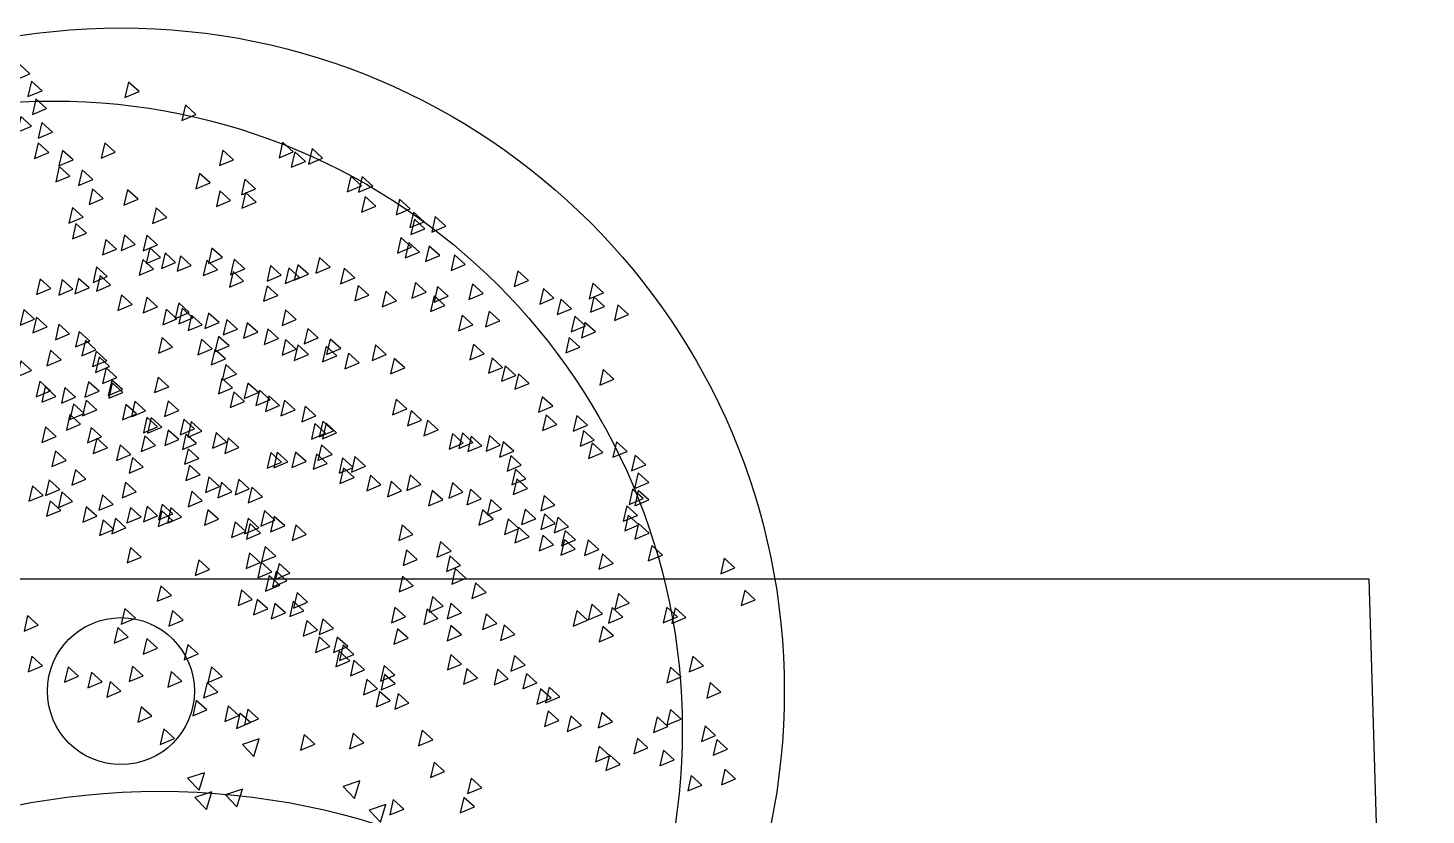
# Model space of a CAD drawing. Header units: millimetres. Extents: x 465413 to 948826, y 2516576 to 3795663.
# Drawn here: x 888631 to 894383, y 2797869 to 2801109 of the extents above; entities that cross this region are included whole.
import ezdxf

# ---------------------------------------------------------------- set-up
doc = ezdxf.new("R2010")
doc.units = ezdxf.units.MM
doc.layers.add('MUR-POH', color=64, linetype='Continuous')
doc.layers.add('MUR_REZ', color=3, linetype='Continuous')

# ---------------------------------------------------------------- blocks, each defined once
blk = doc.blocks.new('strom podorys')
at = {"color": 1}
for points in [[(899881.3, 2875628.2), (899838.2, 2875569), (899905.2, 2875556)], [(900025.3, 2875610.5), (899982.2, 2875551.3), (900049.2, 2875538.4)], [(899443.7, 2875528), (899400.6, 2875468.8), (899467.6, 2875455.9)], [(899507.2, 2875319.5), (899464.1, 2875260.3), (899531, 2875247.3)], [(899340.5, 2875284.3), (899297.4, 2875225.2), (899364.4, 2875212.2)], [(899411, 2875237.3), (899367.9, 2875178.1), (899434.9, 2875165.2)], [(900610.2, 2872795.3), (900567.1, 2872736.1), (900634.1, 2872723.1)], [(901327.3, 2872824.7), (901284.3, 2872765.5), (901351.2, 2872752.5)], [(900757.2, 2872760), (900714.1, 2872700.9), (900781, 2872687.9)], [(900945.3, 2872733.6), (900902.2, 2872674.4), (900969.1, 2872661.4)], [(901045.2, 2872742.4), (901002.1, 2872683.2), (901069.1, 2872670.2)], [(901153.9, 2872777.7), (901110.8, 2872718.5), (901177.8, 2872705.5)], [(900892.4, 2872616), (900849.3, 2872556.9), (900916.2, 2872543.9)], [(901444.9, 2872668.9), (901401.8, 2872609.8), (901468.8, 2872596.8)], [(900548.5, 2872598.4), (900505.4, 2872539.2), (900572.4, 2872526.2)], [(899502.1, 2872516.1), (899459, 2872456.9), (899526, 2872444)], [(900316.3, 2872507.3), (900273.2, 2872448.1), (900340.2, 2872435.2)], [(900339.8, 2872542.6), (900296.7, 2872483.4), (900363.7, 2872470.4)], [(900404.5, 2872542.6), (900361.4, 2872483.4), (900428.3, 2872470.4)], [(900721.9, 2872542.6), (900678.8, 2872483.4), (900745.8, 2872470.4)], [(900025.3, 2872472), (899982.2, 2872412.9), (900049.2, 2872399.9)], [(900548.5, 2872498.5), (900505.4, 2872439.3), (900572.4, 2872426.3)], [(900903.1, 2872468.7), (900860, 2872409.5), (900927, 2872396.5)], [(901048.2, 2872495.9), (901005.1, 2872436.7), (901072.1, 2872423.7)], [(900569, 2872425), (900525.9, 2872365.8), (900592.9, 2872352.9)], [(900721.8, 2872391.6), (900678.7, 2872332.4), (900745.6, 2872319.5)], [(901066.4, 2872400.7), (901023.3, 2872341.5), (901090.2, 2872328.5)], [(899220, 2872333.9), (899176.9, 2872274.7), (899243.9, 2872261.8)], [(899828.4, 2872345.7), (899785.3, 2872286.5), (899852.3, 2872273.5)], [(900866.9, 2872291.9), (900823.8, 2872232.7), (900890.7, 2872219.7)], [(899237.6, 2872237), (899194.5, 2872177.8), (899261.5, 2872164.8)], [(899428.7, 2872263.4), (899385.6, 2872204.2), (899452.5, 2872191.2)], [(900975.7, 2872219.3), (900932.6, 2872160.2), (900999.6, 2872147.2)], [(899555, 2872163.5), (899511.9, 2872104.3), (899578.9, 2872091.3)], [(899824.6, 2872109.7), (899781.5, 2872050.5), (899848.4, 2872037.6)], [(901193.3, 2872137.7), (901150.2, 2872078.6), (901217.2, 2872065.6)], [(901636, 2872145.9), (901592.9, 2872086.7), (901659.8, 2872073.7)], [(901744.7, 2872128.2), (901701.6, 2872069), (901768.6, 2872056.1)], [(899743.1, 2872072.4), (899700, 2872013.2), (899767, 2872000.2)], [(899906.2, 2872091.6), (899863.1, 2872032.4), (899930.1, 2872019.4)], [(900005.9, 2872046.3), (899962.8, 2871987.1), (900029.8, 2871974.1)], [(900087.6, 2872046.3), (900044.5, 2871987.1), (900111.4, 2871974.1)], [(901327.3, 2872056.7), (901284.3, 2871997.5), (901351.2, 2871984.5)], [(901372.6, 2872093.2), (901329.5, 2872034.1), (901396.5, 2872021.1)], [(901474.3, 2872081.2), (901431.2, 2872022), (901498.2, 2872009)], [(901609.5, 2872081.2), (901566.4, 2872022), (901633.4, 2872009)], [(901691.8, 2872063.6), (901648.7, 2872004.4), (901715.7, 2871991.4)], [(899846, 2872028.3), (899802.9, 2871969.1), (899869.9, 2871956.2)], [(899869.5, 2871993), (899826.4, 2871933.9), (899893.4, 2871920.9)], [(900087, 2872010.7), (900043.9, 2871951.5), (900110.9, 2871938.5)], [(900131.1, 2871993), (900088, 2871933.9), (900155, 2871920.9)], [(900205.4, 2872037.2), (900162.3, 2871978), (900229.3, 2871965)], [(900296.1, 2872000.9), (900253, 2871941.7), (900320, 2871928.8)], [(900468.4, 2872010), (900425.3, 2871950.8), (900492.3, 2871937.8)], [(900550.1, 2872037.2), (900507, 2871978), (900573.9, 2871965)], [(900636.2, 2872037.2), (900593.1, 2871978), (900660.1, 2871965)], [(900885, 2872019.9), (900841.9, 2871960.7), (900908.9, 2871947.7)], [(901438.2, 2871992.7), (901395.1, 2871933.5), (901462.1, 2871920.5)], [(901438.2, 2871992.7), (901395.1, 2871933.5), (901462.1, 2871920.5)], [(900234, 2871954.8), (900190.9, 2871895.7), (900257.9, 2871882.7)], [(900398.6, 2871954.8), (900355.5, 2871895.7), (900422.5, 2871882.7)], [(901228.1, 2871929.5), (901185, 2871870.4), (901251.9, 2871857.4)], [(901292.5, 2871974.8), (901249.4, 2871915.6), (901316.4, 2871902.7)], [(901610.5, 2871956.4), (901567.4, 2871897.2), (901634.4, 2871884.2)], [(901737.4, 2871929.2), (901694.4, 2871870), (901761.3, 2871857)], [(900404.5, 2871910.8), (900361.4, 2871851.6), (900428.3, 2871838.6)], [(900542.6, 2871875.5), (900499.5, 2871816.3), (900566.5, 2871803.3)], [(900560.2, 2871910.8), (900517.1, 2871851.6), (900584.1, 2871838.6)], [(900624.9, 2871875.5), (900581.8, 2871816.3), (900648.8, 2871803.3)], [(901127.5, 2871875.5), (901084.4, 2871816.3), (901151.4, 2871803.3)], [(901156.6, 2871912.1), (901113.6, 2871852.9), (901180.5, 2871840)], [(901171.6, 2871884.3), (901128.5, 2871825.1), (901195.5, 2871812.2)], [(901374.4, 2871884.3), (901331.3, 2871825.1), (901398.3, 2871812.2)], [(899906.2, 2871810.5), (899863.1, 2871751.3), (899930.1, 2871738.4)], [(900548.5, 2871837.3), (900505.4, 2871778.1), (900572.4, 2871765.1)], [(900695.4, 2871866.7), (900652.3, 2871807.5), (900719.3, 2871794.5)], [(901837.2, 2871856.7), (901794.1, 2871797.5), (901861.1, 2871784.5)], [(898732.1, 2871802), (898689, 2871742.9), (898756, 2871729.9)], [(898795.3, 2871792.4), (898752.2, 2871733.2), (898819.1, 2871720.2)], [(899090, 2871774.2), (899046.9, 2871715.1), (899113.9, 2871702.1)], [(899525.3, 2871801.4), (899482.2, 2871742.3), (899549.2, 2871729.3)], [(899625, 2871783.3), (899582, 2871724.1), (899648.9, 2871711.1)], [(900648.4, 2871802), (900605.3, 2871742.9), (900672.3, 2871729.9)], [(900830.6, 2871775.6), (900787.5, 2871716.4), (900854.5, 2871703.4)], [(900971.7, 2871793.2), (900928.6, 2871734), (900995.6, 2871721.1)], [(901083.4, 2871758), (901040.3, 2871698.8), (901107.3, 2871685.8)], [(901406.7, 2871766.8), (901363.6, 2871707.6), (901430.6, 2871694.6)], [(901600.7, 2871775.6), (901557.6, 2871716.4), (901624.6, 2871703.4)], [(898985.7, 2871738), (898942.6, 2871678.8), (899009.6, 2871665.8)], [(899175.9, 2871702.1), (899132.8, 2871642.9), (899199.8, 2871630)], [(899398.3, 2871728.9), (899355.2, 2871669.7), (899422.2, 2871656.7)], [(899969.7, 2871728.9), (899926.6, 2871669.7), (899993.5, 2871656.7)], [(900766, 2871746.2), (900722.9, 2871687), (900789.9, 2871674)], [(900786.5, 2871728.6), (900743.4, 2871669.4), (900810.4, 2871656.4)], [(901489, 2871746.2), (901445.9, 2871687), (901512.9, 2871674)], [(901650.7, 2871746.2), (901607.6, 2871687), (901674.5, 2871674)], [(901768.2, 2871746.2), (901725.1, 2871687), (901792.1, 2871674)], [(898348.4, 2871683.6), (898305.3, 2871624.4), (898372.3, 2871611.4)], [(898523.4, 2871649.2), (898480.3, 2871590), (898547.3, 2871577.1)], [(898659.2, 2871665.4), (898616.1, 2871606.3), (898683.1, 2871593.3)], [(898867.8, 2871647.3), (898824.7, 2871588.1), (898891.7, 2871575.1)], [(899144.4, 2871674.5), (899101.3, 2871615.3), (899168.3, 2871602.3)], [(899271.4, 2871674.5), (899228.3, 2871615.3), (899295.3, 2871602.3)], [(899697.6, 2871665.4), (899654.5, 2871606.3), (899721.5, 2871593.3)], [(899833.6, 2871656.4), (899790.5, 2871597.2), (899857.5, 2871584.2)], [(900576.7, 2871639.1), (900533.6, 2871579.9), (900600.5, 2871566.9)], [(900685.5, 2871657.2), (900642.4, 2871598), (900709.4, 2871585)], [(900739.9, 2871657.2), (900696.8, 2871598), (900763.8, 2871585)], [(900984.7, 2871648.1), (900941.7, 2871588.9), (901008.6, 2871576)], [(901048.2, 2871657.2), (901005.1, 2871598), (901072.1, 2871585)], [(901157.1, 2871657.2), (901114, 2871598), (901180.9, 2871585)], [(901411, 2871648.1), (901367.9, 2871588.9), (901434.9, 2871576)], [(901737.4, 2871648.1), (901694.4, 2871588.9), (901761.3, 2871576)], [(901780, 2871693.3), (901736.9, 2871634.1), (901803.9, 2871621.1)], [(901855.3, 2871648.1), (901812.2, 2871588.9), (901879.2, 2871576)], [(901937, 2871693.5), (901893.9, 2871634.3), (901960.8, 2871621.3)], [(901973.2, 2871684.4), (901930.1, 2871625.2), (901997.1, 2871612.2)], [(902100.2, 2871648.1), (902057.1, 2871588.9), (902124.1, 2871576)], [(899364, 2871631.6), (899320.9, 2871572.4), (899387.9, 2871559.4)], [(899842.7, 2871592.9), (899799.6, 2871533.7), (899866.6, 2871520.7)], [(900015, 2871583.8), (899971.9, 2871524.7), (900038.9, 2871511.7)], [(900848.7, 2871593.7), (900805.6, 2871534.5), (900872.6, 2871521.6)], [(900921.3, 2871593.7), (900878.2, 2871534.5), (900945.2, 2871521.6)], [(901202.4, 2871593.7), (901159.3, 2871534.5), (901226.3, 2871521.6)], [(898226.4, 2871575.6), (898183.3, 2871516.4), (898250.3, 2871503.4)], [(898632, 2871529.4), (898588.9, 2871470.2), (898655.9, 2871457.3)], [(899481.6, 2871531.7), (899438.5, 2871472.5), (899505.4, 2871459.5)], [(899581.5, 2871531.7), (899538.4, 2871472.5), (899605.4, 2871459.5)], [(899752, 2871574.8), (899708.9, 2871515.6), (899775.9, 2871502.6)], [(901247.7, 2871539.3), (901204.6, 2871480.1), (901271.6, 2871467.2)], [(901329.4, 2871566.5), (901286.3, 2871507.3), (901353.2, 2871494.4)], [(901430.2, 2871558.1), (901387.1, 2871498.9), (901454.1, 2871486)], [(901447.9, 2871566.9), (901404.8, 2871507.8), (901471.7, 2871494.8)], [(901536, 2871531.7), (901492.9, 2871472.5), (901559.9, 2871459.5)], [(901565.1, 2871566.5), (901522, 2871507.3), (901589, 2871494.4)], [(901773.7, 2871566.5), (901730.6, 2871507.3), (901797.6, 2871494.4)], [(902006.3, 2871531.7), (901963.2, 2871472.5), (902030.2, 2871459.5)], [(898332.8, 2871475), (898289.7, 2871415.8), (898356.6, 2871402.9)], [(898595.8, 2871466), (898552.7, 2871406.8), (898619.6, 2871393.8)], [(900063.5, 2871467), (900020.4, 2871407.8), (900087.4, 2871394.9)], [(901256.8, 2871475.8), (901213.7, 2871416.7), (901280.7, 2871403.7)], [(901293.1, 2871484.9), (901250, 2871425.7), (901317, 2871412.8)], [(901674, 2871512.1), (901630.9, 2871452.9), (901697.9, 2871440)], [(901683, 2871502.3), (901639.9, 2871443.1), (901706.9, 2871430.1)], [(901735.9, 2871467), (901692.8, 2871407.8), (901759.8, 2871394.9)], [(898414.4, 2871447.8), (898371.3, 2871388.6), (898438.3, 2871375.7)], [(899702, 2871431.8), (899658.9, 2871372.6), (899725.9, 2871359.6)], [(899819.6, 2871422.9), (899776.5, 2871363.8), (899843.4, 2871350.8)], [(901066.1, 2871450.6), (901023, 2871391.4), (901090, 2871378.5)], [(901128.8, 2871459.3), (901085.7, 2871400.1), (901152.7, 2871387.2)], [(901401.9, 2871448.6), (901358.8, 2871389.5), (901425.8, 2871376.5)], [(901791.9, 2871439.6), (901748.8, 2871380.4), (901815.7, 2871367.4)], [(901818.2, 2871422.9), (901775.1, 2871363.8), (901842.1, 2871350.8)], [(902144.4, 2871431.8), (902101.3, 2871372.6), (902168.3, 2871359.6)], [(902215, 2871431.8), (902171.9, 2871372.6), (902238.9, 2871359.6)], [(899872.5, 2871384.7), (899829.4, 2871325.6), (899896.3, 2871312.6)], [(899945.9, 2871349.5), (899902.8, 2871290.3), (899969.8, 2871277.3)], [(900142.9, 2871375.9), (900099.8, 2871316.7), (900166.8, 2871303.8)], [(900830.9, 2871387.9), (900787.8, 2871328.7), (900854.8, 2871315.8)], [(900857.1, 2871405.3), (900814, 2871346.2), (900880.9, 2871333.2)], [(901501.7, 2871376.1), (901458.6, 2871316.9), (901525.5, 2871303.9)], [(901888.7, 2871405.3), (901845.6, 2871346.1), (901912.6, 2871333.2)], [(901935.8, 2871384.7), (901892.7, 2871325.6), (901959.6, 2871312.6)], [(902035.7, 2871405.3), (901992.6, 2871346.1), (902059.6, 2871333.2)], [(898699.4, 2871294.5), (898656.3, 2871235.3), (898723.3, 2871222.3)], [(899075.8, 2871294.5), (899032.7, 2871235.3), (899099.7, 2871222.3)], [(899220.9, 2871294.5), (899177.8, 2871235.3), (899244.8, 2871222.3)], [(900667.2, 2871297.4), (900624.1, 2871238.2), (900691.1, 2871225.2)], [(900757.8, 2871342.6), (900714.7, 2871283.5), (900781.7, 2871270.5)], [(898499.9, 2871258.2), (898456.8, 2871199.1), (898523.8, 2871186.1)], [(900395.5, 2871252.1), (900352.4, 2871192.9), (900419.4, 2871179.9)], [(900522.6, 2871288.7), (900479.5, 2871229.5), (900546.5, 2871216.5)], [(900551.4, 2871249.6), (900508.3, 2871190.4), (900575.3, 2871177.4)], [(900669, 2871249.6), (900625.9, 2871190.4), (900692.9, 2871177.4)], [(901156.9, 2871249.6), (901113.8, 2871190.4), (901180.8, 2871177.4)], [(902223.8, 2871267.2), (902180.7, 2871208), (902247.7, 2871195)], [(898636, 2871194.8), (898592.9, 2871135.6), (898659.8, 2871122.6)], [(899084.9, 2871194.8), (899041.8, 2871135.6), (899108.7, 2871122.6)], [(899175.5, 2871231), (899132.4, 2871171.8), (899199.4, 2871158.9)], [(900296.2, 2871226), (900253.1, 2871166.8), (900320.1, 2871153.8)], [(900504.4, 2871214.3), (900461.3, 2871155.1), (900528.3, 2871142.1)], [(900748.3, 2871179), (900705.2, 2871119.9), (900772.2, 2871106.9)], [(901004, 2871179), (900960.9, 2871119.9), (901027.9, 2871106.9)], [(901056.9, 2871179), (901013.8, 2871119.9), (901080.8, 2871106.9)], [(901121.6, 2871179), (901078.5, 2871119.9), (901145.5, 2871106.9)], [(901239.2, 2871223.1), (901196.1, 2871163.9), (901263.1, 2871151)], [(901583.1, 2871205.5), (901540, 2871146.3), (901606.9, 2871133.3)], [(902132.1, 2871215.5), (902089, 2871156.3), (902156, 2871143.4)], [(899093.9, 2871122.2), (899050.8, 2871063), (899117.8, 2871050.1)], [(900106.3, 2871161.5), (900063.2, 2871102.3), (900130.2, 2871089.4)], [(900233.5, 2871152.8), (900190.4, 2871093.6), (900257.4, 2871080.7)], [(900704.2, 2871149.7), (900661.1, 2871090.5), (900728.1, 2871077.5)], [(900721.9, 2871149.7), (900678.8, 2871090.5), (900745.8, 2871077.5)], [(900830.6, 2871132), (900787.5, 2871072.8), (900854.5, 2871059.9)], [(900930.6, 2871158.5), (900887.5, 2871099.3), (900954.4, 2871086.3)], [(901256.8, 2871158.5), (901213.7, 2871099.3), (901280.7, 2871086.3)], [(901339.1, 2871123.2), (901296, 2871064), (901363, 2871051)], [(901853.5, 2871132), (901810.4, 2871072.8), (901877.3, 2871059.9)], [(902069.4, 2871170.2), (902026.3, 2871111.1), (902093.2, 2871098.1)], [(899545.5, 2871071), (899502.4, 2871011.8), (899569.3, 2870998.8)], [(899663.9, 2871098.8), (899620.8, 2871039.7), (899687.8, 2871026.7)], [(899726.6, 2871090.1), (899683.5, 2871030.9), (899750.5, 2871018)], [(899853.8, 2871116.2), (899810.7, 2871057.1), (899877.6, 2871044.1)], [(899953, 2871062.3), (899909.9, 2871003.1), (899976.9, 2870990.1)], [(900043.6, 2871079.7), (900000.5, 2871020.5), (900067.5, 2871007.5)], [(901418.5, 2871114.4), (901375.4, 2871055.2), (901442.3, 2871042.2)], [(901636, 2871079.1), (901592.9, 2871019.9), (901659.8, 2871007)], [(901744.7, 2871079.1), (901701.6, 2871019.9), (901768.6, 2871007)], [(901988.7, 2871105.6), (901945.6, 2871046.4), (902012.5, 2871033.4)], [(902023.9, 2871079.1), (901980.8, 2871019.9), (902047.8, 2871007)], [(898826.4, 2871040.6), (898783.3, 2870981.4), (898850.3, 2870968.5)], [(898862.7, 2871058.8), (898819.6, 2870999.6), (898886.6, 2870986.6)], [(899446.2, 2871036.1), (899403.1, 2870977), (899470.1, 2870964)], [(899681.3, 2871008.3), (899638.2, 2870949.1), (899705.2, 2870936.1)], [(899845.1, 2871053.6), (899802, 2870994.4), (899868.9, 2870981.4)], [(901356.7, 2871061.5), (901313.6, 2871002.3), (901380.6, 2870989.3)], [(901518.4, 2871040.9), (901475.3, 2870981.7), (901542.3, 2870968.8)], [(901572.9, 2871036.1), (901529.8, 2870977), (901596.8, 2870964)], [(901600.7, 2871023.3), (901557.6, 2870964.1), (901624.6, 2870951.1)], [(899256.3, 2870999.6), (899213.2, 2870940.4), (899280.2, 2870927.4)], [(899349.3, 2870979.2), (899306.2, 2870920), (899373.2, 2870907.1)], [(899466.9, 2870996.8), (899423.8, 2870937.7), (899490.7, 2870924.7)], [(899528.6, 2870961.6), (899485.5, 2870902.4), (899552.5, 2870889.4)], [(899590.7, 2870980.4), (899547.7, 2870921.2), (899614.6, 2870908.2)], [(901363.9, 2870971.7), (901320.8, 2870912.5), (901387.8, 2870899.5)], [(901454.5, 2870990.9), (901411.4, 2870931.7), (901478.4, 2870918.7)], [(902215, 2870952.8), (902171.9, 2870893.6), (902238.9, 2870880.6)], [(899637.3, 2870905.7), (899594.2, 2870846.6), (899661.2, 2870833.6)], [(899790.2, 2870905.7), (899747.1, 2870846.6), (899814.1, 2870833.6)], [(901012.1, 2870900.3), (900969, 2870841.1), (901036, 2870828.1)], [(901074.8, 2870909), (901031.7, 2870849.8), (901098.7, 2870836.8)], [(901174.1, 2870909), (901131, 2870849.8), (901198, 2870836.8)], [(901273.3, 2870935.1), (901230.3, 2870875.9), (901297.2, 2870863)], [(901853.5, 2870935.1), (901810.4, 2870876), (901877.3, 2870863)], [(902053.3, 2870943.9), (902010.2, 2870884.8), (902077.2, 2870871.8)], [(902267.9, 2870896.9), (902224.8, 2870837.7), (902291.8, 2870824.8)], [(899076, 2870844), (899032.9, 2870784.9), (899099.8, 2870771.9)], [(899819.6, 2870870.5), (899776.5, 2870811.3), (899843.4, 2870798.3)], [(900081.1, 2870844), (900038, 2870784.9), (900105, 2870771.9)], [(900125.2, 2870852.9), (900082.1, 2870793.7), (900149.1, 2870780.7)], [(900163.4, 2870879.3), (900120.3, 2870820.1), (900187.3, 2870807.1)], [(900298.6, 2870888.1), (900255.5, 2870828.9), (900322.5, 2870816)], [(900389.8, 2870888.1), (900346.7, 2870828.9), (900413.6, 2870816)], [(900477.9, 2870879.3), (900434.8, 2870820.1), (900501.8, 2870807.1)], [(900893.6, 2870835.9), (900850.5, 2870776.7), (900917.5, 2870763.7)], [(901780, 2870852.9), (901736.9, 2870793.7), (901803.9, 2870780.7)], [(901853.5, 2870870.5), (901810.4, 2870811.3), (901877.3, 2870798.3)], [(901988.7, 2870879.3), (901945.6, 2870820.1), (902012.5, 2870807.1)], [(898588.1, 2870797), (898545, 2870737.8), (898611.9, 2870724.9)], [(899184.7, 2870788.2), (899141.6, 2870729), (899208.6, 2870716)], [(899246.4, 2870779.4), (899203.3, 2870720.2), (899270.3, 2870707.2)], [(899872.5, 2870826.4), (899829.4, 2870767.2), (899896.3, 2870754.2)], [(899937.1, 2870788.2), (899894, 2870729), (899961, 2870716)], [(900007.7, 2870797), (899964.6, 2870737.8), (900031.6, 2870724.9)], [(900785.6, 2870809.7), (900742.5, 2870750.6), (900809.5, 2870737.6)], [(900895.3, 2870797), (900852.2, 2870737.8), (900919.2, 2870724.9)], [(901012.9, 2870808.8), (900969.8, 2870749.6), (901036.7, 2870736.6)], [(901148.1, 2870788.2), (901105, 2870729), (901171.9, 2870716)], [(901591.9, 2870779.4), (901548.8, 2870720.2), (901615.8, 2870707.2)], [(901709.4, 2870826.4), (901666.3, 2870767.2), (901733.3, 2870754.2)], [(901897.5, 2870826.4), (901854.4, 2870767.2), (901921.4, 2870754.2)], [(898749.7, 2870717.7), (898706.6, 2870658.5), (898773.6, 2870645.5)], [(899275.8, 2870744.1), (899232.7, 2870684.9), (899299.7, 2870672)], [(900586.7, 2870717.7), (900543.6, 2870658.5), (900610.6, 2870645.5)], [(901283.3, 2870735.3), (901240.2, 2870676.1), (901307.1, 2870663.1)], [(901456.7, 2870761.8), (901413.6, 2870702.6), (901480.6, 2870689.6)], [(901600.7, 2870717.7), (901557.6, 2870658.5), (901624.6, 2870645.5)], [(902232.6, 2870770.6), (902189.5, 2870711.4), (902256.5, 2870698.4)], [(902321.9, 2870719.2), (902278.8, 2870660), (902345.8, 2870647)], [(902423.7, 2870761.8), (902380.6, 2870702.6), (902447.5, 2870689.6)], [(902567.7, 2870717.7), (902524.6, 2870658.5), (902591.6, 2870645.5)], [(899293.5, 2870661.8), (899250.4, 2870602.7), (899317.3, 2870589.7)], [(900695.4, 2870708.9), (900652.3, 2870649.7), (900719.3, 2870636.7)], [(901483.1, 2870708.9), (901440, 2870649.7), (901507, 2870636.7)], [(901926.9, 2870691.2), (901883.8, 2870632), (901950.8, 2870619.1)], [(902088.6, 2870688.3), (902045.5, 2870629.1), (902112.5, 2870616.1)], [(902450.1, 2870688.3), (902407, 2870629.1), (902474, 2870616.1)], [(899267, 2870653), (899223.9, 2870593.8), (899290.9, 2870580.9)], [(901239.2, 2870608.9), (901196.1, 2870549.8), (901263.1, 2870536.8)], [(901318.5, 2870644.2), (901275.4, 2870585), (901342.4, 2870572)], [(902602.9, 2870626.6), (902559.8, 2870567.4), (902626.8, 2870554.4)], [(902702.9, 2870653), (902659.8, 2870593.8), (902726.8, 2870580.9)], [(899311.1, 2870582.5), (899268, 2870523.3), (899335, 2870510.3)], [(899572.7, 2870573.7), (899529.6, 2870514.5), (899596.6, 2870501.5)], [(899637.3, 2870544.3), (899594.2, 2870485.1), (899661.2, 2870472.1)], [(899828.4, 2870573.7), (899785.3, 2870514.5), (899852.3, 2870501.5)], [(901209.8, 2870573.7), (901166.7, 2870514.5), (901233.7, 2870501.5)], [(902297.3, 2870553.1), (902254.2, 2870493.9), (902321.2, 2870480.9)], [(902685.2, 2870544.3), (902642.1, 2870485.1), (902709.1, 2870472.1)], [(899366.9, 2870517.8), (899323.8, 2870458.7), (899390.8, 2870445.7)], [(899475.7, 2870509), (899432.6, 2870449.8), (899499.6, 2870436.9)], [(899702, 2870500.2), (899658.9, 2870441), (899725.9, 2870428.1)], [(899890.1, 2870509), (899847, 2870449.8), (899914, 2870436.9)], [(900912.9, 2870509), (900869.8, 2870449.8), (900936.8, 2870436.9)], [(901139.2, 2870491.4), (901096.1, 2870432.2), (901163.1, 2870419.2)], [(900042.9, 2870473.8), (899999.8, 2870414.6), (900066.8, 2870401.6)], [(900116.4, 2870473.8), (900073.3, 2870414.6), (900140.3, 2870401.6)], [(900189.9, 2870473.8), (900146.8, 2870414.6), (900213.8, 2870401.6)], [(900298.6, 2870464.9), (900255.5, 2870405.8), (900322.5, 2870392.8)], [(900786.5, 2870464.9), (900743.4, 2870405.8), (900810.4, 2870392.8)], [(901012.9, 2870473.8), (900969.8, 2870414.6), (901036.7, 2870401.6)], [(901709.4, 2870464.9), (901666.3, 2870405.8), (901733.3, 2870392.8)], [(901835.8, 2870444.4), (901792.7, 2870385.2), (901859.7, 2870372.2)], [(902747, 2870482.6), (902703.9, 2870423.4), (902770.8, 2870410.4)], [(902838.1, 2870444.4), (902795, 2870385.2), (902862, 2870372.2)], [(900416.2, 2870373.9), (900373.1, 2870314.7), (900440.1, 2870301.7)], [(901600.7, 2870409.1), (901557.6, 2870349.9), (901624.6, 2870337)], [(900577.9, 2870365), (900534.8, 2870305.9), (900601.7, 2870292.9)], [(900586.7, 2870318), (900543.6, 2870258.8), (900610.6, 2870245.9)], [(900686.6, 2870356.2), (900643.5, 2870297), (900710.5, 2870284.1)], [(901636, 2870356.2), (901592.9, 2870297), (901659.8, 2870284.1)], [(900316.3, 2870291.6), (900273.2, 2870232.4), (900340.2, 2870219.4)], [(901797.6, 2870291.6), (901754.5, 2870232.4), (901821.5, 2870219.4)], [(899707.9, 2870247.5), (899664.8, 2870188.3), (899731.8, 2870175.3)], [(899925.4, 2870200.5), (899882.3, 2870141.3), (899949.3, 2870128.3)], [(900451.5, 2870221), (900408.4, 2870161.9), (900475.4, 2870148.9)], [(900813, 2870209.3), (900769.9, 2870150.1), (900836.9, 2870137.1)], [(900857.1, 2870209.3), (900814, 2870150.1), (900881, 2870137.1)], [(902062.1, 2870200.5), (902019, 2870141.3), (902086, 2870128.3)], [(902350.2, 2870247.5), (902307.1, 2870188.3), (902374.1, 2870175.3)], [(900595.5, 2870147.6), (900552.4, 2870088.4), (900619.4, 2870075.4)], [(900721.9, 2870174), (900678.8, 2870114.8), (900745.8, 2870101.9)], [(899898.9, 2870100.6), (899855.8, 2870041.4), (899922.8, 2870028.4)], [(899954.8, 2870100.6), (899911.7, 2870041.4), (899978.6, 2870028.4)], [(900848.3, 2870100.6), (900805.2, 2870041.4), (900872.1, 2870028.4)], [(901104, 2870129.9), (901060.9, 2870070.8), (901127.9, 2870057.8)], [(901500.8, 2870121.1), (901457.7, 2870061.9), (901524.6, 2870049)], [(901574.2, 2870112.3), (901531.1, 2870053.1), (901598.1, 2870040.1)], [(900054.7, 2870065.3), (900011.6, 2870006.1), (900078.6, 2869993.1)], [(900151.7, 2870065.3), (900108.6, 2870006.1), (900175.6, 2869993.1)], [(900298.6, 2870056.5), (900255.5, 2869997.3), (900322.5, 2869984.3)], [(900768.9, 2870038.8), (900725.8, 2869979.7), (900792.8, 2869966.7)], [(900868.8, 2870074.1), (900825.7, 2870014.9), (900892.7, 2870001.9)], [(900957, 2870056.5), (900913.9, 2869997.3), (900980.9, 2869984.3)], [(901165.7, 2870056.5), (901122.6, 2869997.3), (901189.6, 2869984.3)], [(901212.7, 2870082.9), (901169.6, 2870023.7), (901236.6, 2870010.8)], [(901439, 2870065.3), (901395.9, 2870006.1), (901462.9, 2869993.1)], [(899925.4, 2869974.2), (899882.3, 2869915), (899949.3, 2869902)], [(899807.8, 2869947.7), (899764.7, 2869888.6), (899831.7, 2869875.6)], [(899963.6, 2869921.3), (899920.5, 2869862.1), (899987.5, 2869849.1)]]:
    blk.add_lwpolyline(points, close=True, dxfattribs=at)

msp = doc.modelspace()

# ---------------------------------------------------------------- linework, layer by layer
at = {"layer": 'MUR-POH', "color": 1}
for centre, radius in [((889013.1, 2798379.5), 2729.6), ((888735.2, 2798220.7), 2587.6), ((889013.1, 2798379.5), 302.4), ((889172.2, 2794971), 2996.1)]:
    msp.add_circle(centre, radius, dxfattribs=at)
at = {"layer": 'MUR_REZ', "flags": 128}
msp.add_lwpolyline([(894508.2, 2786834.3), (861053.7, 2786367.9), (842089.5, 2786361), (841965.4, 2798682.4), (859491.4, 2798842.2), (894148.2, 2798842.2), (894508.2, 2786834.3)], dxfattribs=at)

# ---------------------------------------------------------------- block references
at = {"layer": 'MUR-POH', "color": 6, "xscale": 0.8644461762705046, "yscale": 0.8644461762705046, "zscale": 0.8644461762705046, "rotation": 148.7961263102353}
msp.add_blockref('strom podorys', (2841673.4, 4518920.2), dxfattribs=at)
at = {"layer": 'MUR-POH', "color": 6, "rotation": 324.5434120250965}
msp.add_blockref('strom podorys', (-1511117.9, 977660.5), dxfattribs=at)

doc.saveas('drawing.dxf')
